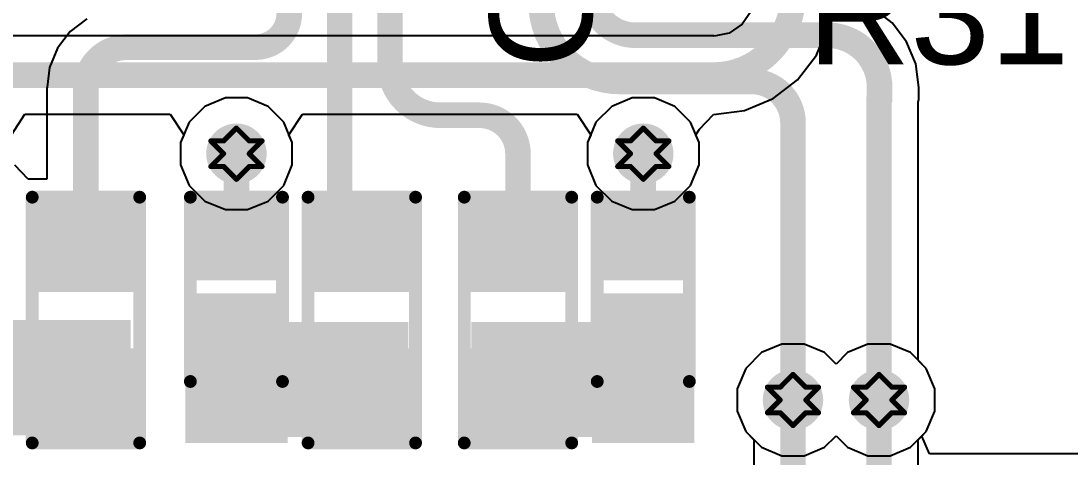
# Model space of a CAD drawing. Header units: inches. Extents: x 24 to 500, y 68 to 269.
# Drawn here: x 344.76 to 355.18, y 133.34 to 137.67 of the extents above; entities that cross this region are included whole.
import ezdxf

# ---------------------------------------------------------------- set-up
doc = ezdxf.new("R2010")
doc.units = ezdxf.units.IN
for name, color, linetype in [('Bottom Layer', 5, 'Continuous'), ('Drill Drawing', 1, 'Continuous'), ('Layer 1', 16, 'Continuous'), ('Layer 2', 76, 'Continuous'), ('Top Layer', 1, 'Continuous'), ('Top Overlay', 2, 'Continuous'), ('Top Paste', 8, 'Continuous'), ('Top Solder', 216, 'Continuous'), ('Via Holes', 16, 'Continuous')]:
    doc.layers.add(name, color=color, linetype=linetype)
doc.styles.add('Arial', font='', dxfattribs={"height": 0.2})
doc.styles.get('Arial').set_extended_font_data('Arial')

# ---------------------------------------------------------------- blocks, each defined once
blk = doc.blocks.new('R___0603_44')
at = {"layer": 'Top Layer'}
for points in [[(-0.38102032, 0.44452032), (-0.38102032, -0.44447968), (-1.14302032, -0.44447968), (-1.14302032, 0.44452032)], [(1.14297968, 0.44452032), (1.14297968, -0.44447968), (0.38097968, -0.44447968), (0.38097968, 0.44452032)]]:
    blk.add_hatch(color=1, dxfattribs=at).paths.add_polyline_path(points)
at = {"layer": 'Top Paste'}
for points in [[(-0.38102032, 0.44452032), (-0.38102032, -0.44447968), (-1.14302032, -0.44447968), (-1.14302032, 0.44452032)], [(1.14297968, 0.44452032), (1.14297968, -0.44447968), (0.38097968, -0.44447968), (0.38097968, 0.44452032)]]:
    blk.add_hatch(color=8, dxfattribs=at).paths.add_polyline_path(points)
at = {"layer": 'Top Solder'}
for points in [[(-0.27942032, 0.54612032), (-0.27942032, -0.54607968), (-1.24462032, -0.54607968), (-1.24462032, 0.54612032)], [(1.24457968, 0.54612032), (1.24457968, -0.54607968), (0.27937968, -0.54607968), (0.27937968, 0.54612032)]]:
    blk.add_hatch(color=216, dxfattribs=at).paths.add_polyline_path(points)
at = {"layer": 'Top Overlay'}
for points in [[(-1.21922032, 0.53342032, 0.127, 0.127, 0), (1.21917968, 0.53342032, 0.127, 0.127, 0)], [(-1.21922032, 0.53342032, 0.127, 0.127, 0), (-1.21922032, -0.5333796799999999, 0.127, 0.127, 0)], [(1.21917968, 0.53342032, 0.127, 0.127, 0), (1.21917968, -0.5333796799999999, 0.127, 0.127, 0)], [(-1.21922032, -0.5333796799999999, 0.127, 0.127, 0), (1.21917968, -0.5333796799999999, 0.127, 0.127, 0)]]:
    blk.add_lwpolyline(points, format="xyseb", dxfattribs=at)
for points in [[(-1.25097032, 0.53342032, 0.0635, 0.0635, 1), (-1.18747032, 0.53342032, 0.0635, 0.0635, 1)], [(-1.25097032, 0.53342032, 0.0635, 0.0635, 1), (-1.18747032, 0.53342032, 0.0635, 0.0635, 1)], [(1.18742968, 0.53342032, 0.0635, 0.0635, 1), (1.25092968, 0.53342032, 0.0635, 0.0635, 1)], [(1.18742968, 0.53342032, 0.0635, 0.0635, 1), (1.25092968, 0.53342032, 0.0635, 0.0635, 1)], [(-1.25097032, -0.5333796799999999, 0.0635, 0.0635, 1), (-1.18747032, -0.5333796799999999, 0.0635, 0.0635, 1)], [(-1.25097032, -0.5333796799999999, 0.0635, 0.0635, 1), (-1.18747032, -0.5333796799999999, 0.0635, 0.0635, 1)], [(1.18742968, -0.5333796799999999, 0.0635, 0.0635, 1), (1.25092968, -0.5333796799999999, 0.0635, 0.0635, 1)], [(1.18742968, -0.5333796799999999, 0.0635, 0.0635, 1), (1.25092968, -0.5333796799999999, 0.0635, 0.0635, 1)]]:
    blk.add_lwpolyline(points, format="xyseb", close=True, dxfattribs=at)
blk = doc.blocks.new('R___0603_45')
at = {"layer": 'Top Layer'}
for points in [[(-0.38102032, 0.4445), (-0.38102032, -0.4445), (-1.14302032, -0.4445), (-1.14302032, 0.4445)], [(1.14297968, 0.4445), (1.14297968, -0.4445), (0.38097968, -0.4445), (0.38097968, 0.4445)]]:
    blk.add_hatch(color=1, dxfattribs=at).paths.add_polyline_path(points)
at = {"layer": 'Top Paste'}
for points in [[(-0.38102032, 0.4445), (-0.38102032, -0.4445), (-1.14302032, -0.4445), (-1.14302032, 0.4445)], [(1.14297968, 0.4445), (1.14297968, -0.4445), (0.38097968, -0.4445), (0.38097968, 0.4445)]]:
    blk.add_hatch(color=8, dxfattribs=at).paths.add_polyline_path(points)
at = {"layer": 'Top Solder'}
for points in [[(-0.27942032, 0.5460999999999999), (-0.27942032, -0.5460999999999999), (-1.24462032, -0.5460999999999999), (-1.24462032, 0.5460999999999999)], [(1.24457968, 0.5460999999999999), (1.24457968, -0.5460999999999999), (0.27937968, -0.5460999999999999), (0.27937968, 0.5460999999999999)]]:
    blk.add_hatch(color=216, dxfattribs=at).paths.add_polyline_path(points)
at = {"layer": 'Top Overlay'}
for points in [[(-1.21922032, 0.5334, 0.127, 0.127, 0), (1.21917968, 0.5334, 0.127, 0.127, 0)], [(-1.21922032, 0.5334, 0.127, 0.127, 0), (-1.21922032, -0.5334, 0.127, 0.127, 0)], [(1.21917968, 0.5334, 0.127, 0.127, 0), (1.21917968, -0.5334, 0.127, 0.127, 0)], [(-1.21922032, -0.5334, 0.127, 0.127, 0), (1.21917968, -0.5334, 0.127, 0.127, 0)]]:
    blk.add_lwpolyline(points, format="xyseb", dxfattribs=at)
for points in [[(-1.25097032, 0.5334, 0.0635, 0.0635, 1), (-1.18747032, 0.5334, 0.0635, 0.0635, 1)], [(-1.25097032, 0.5334, 0.0635, 0.0635, 1), (-1.18747032, 0.5334, 0.0635, 0.0635, 1)], [(1.18742968, 0.5334, 0.0635, 0.0635, 1), (1.25092968, 0.5334, 0.0635, 0.0635, 1)], [(1.18742968, 0.5334, 0.0635, 0.0635, 1), (1.25092968, 0.5334, 0.0635, 0.0635, 1)], [(-1.25097032, -0.5334, 0.0635, 0.0635, 1), (-1.18747032, -0.5334, 0.0635, 0.0635, 1)], [(-1.25097032, -0.5334, 0.0635, 0.0635, 1), (-1.18747032, -0.5334, 0.0635, 0.0635, 1)], [(1.18742968, -0.5334, 0.0635, 0.0635, 1), (1.25092968, -0.5334, 0.0635, 0.0635, 1)], [(1.18742968, -0.5334, 0.0635, 0.0635, 1), (1.25092968, -0.5334, 0.0635, 0.0635, 1)]]:
    blk.add_lwpolyline(points, format="xyseb", close=True, dxfattribs=at)
blk = doc.blocks.new('R___0603_46')
at = {"layer": 'Top Layer'}
for points in [[(-0.38102032, 0.44448984), (-0.38102032, -0.4445101599999999), (-1.14302032, -0.4445101599999999), (-1.14302032, 0.44448984)], [(1.14297968, 0.44448984), (1.14297968, -0.4445101599999999), (0.38097968, -0.4445101599999999), (0.38097968, 0.44448984)]]:
    blk.add_hatch(color=1, dxfattribs=at).paths.add_polyline_path(points)
at = {"layer": 'Top Paste'}
for points in [[(-0.38102032, 0.44448984), (-0.38102032, -0.4445101599999999), (-1.14302032, -0.4445101599999999), (-1.14302032, 0.44448984)], [(1.14297968, 0.44448984), (1.14297968, -0.4445101599999999), (0.38097968, -0.4445101599999999), (0.38097968, 0.44448984)]]:
    blk.add_hatch(color=8, dxfattribs=at).paths.add_polyline_path(points)
at = {"layer": 'Top Solder'}
for points in [[(-0.27942032, 0.5460898399999999), (-0.27942032, -0.5461101599999999), (-1.24462032, -0.5461101599999999), (-1.24462032, 0.5460898399999999)], [(1.24457968, 0.5460898399999999), (1.24457968, -0.5461101599999999), (0.27937968, -0.5461101599999999), (0.27937968, 0.5460898399999999)]]:
    blk.add_hatch(color=216, dxfattribs=at).paths.add_polyline_path(points)
at = {"layer": 'Top Overlay'}
for points in [[(-1.21922032, 0.53338984, 0.127, 0.127, 0), (1.21917968, 0.53338984, 0.127, 0.127, 0)], [(-1.21922032, 0.53338984, 0.127, 0.127, 0), (-1.21922032, -0.53341016, 0.127, 0.127, 0)], [(1.21917968, 0.53338984, 0.127, 0.127, 0), (1.21917968, -0.53341016, 0.127, 0.127, 0)], [(-1.21922032, -0.53341016, 0.127, 0.127, 0), (1.21917968, -0.53341016, 0.127, 0.127, 0)]]:
    blk.add_lwpolyline(points, format="xyseb", dxfattribs=at)
for points in [[(-1.25097032, 0.53338984, 0.0635, 0.0635, 1), (-1.18747032, 0.53338984, 0.0635, 0.0635, 1)], [(-1.25097032, 0.53338984, 0.0635, 0.0635, 1), (-1.18747032, 0.53338984, 0.0635, 0.0635, 1)], [(1.18742968, 0.53338984, 0.0635, 0.0635, 1), (1.25092968, 0.53338984, 0.0635, 0.0635, 1)], [(1.18742968, 0.53338984, 0.0635, 0.0635, 1), (1.25092968, 0.53338984, 0.0635, 0.0635, 1)], [(-1.25097032, -0.53341016, 0.0635, 0.0635, 1), (-1.18747032, -0.53341016, 0.0635, 0.0635, 1)], [(-1.25097032, -0.53341016, 0.0635, 0.0635, 1), (-1.18747032, -0.53341016, 0.0635, 0.0635, 1)], [(1.18742968, -0.53341016, 0.0635, 0.0635, 1), (1.25092968, -0.53341016, 0.0635, 0.0635, 1)], [(1.18742968, -0.53341016, 0.0635, 0.0635, 1), (1.25092968, -0.53341016, 0.0635, 0.0635, 1)]]:
    blk.add_lwpolyline(points, format="xyseb", close=True, dxfattribs=at)
blk = doc.blocks.new('LED_0402_52')
at = {"layer": 'Top Layer'}
for points in [[(-0.7849997, 0.36000055), (-0.16500094, 0.36000055), (-0.16500094, -0.36000055), (-0.7849997, -0.36000055)], [(0.1650111, 0.36000055), (0.78500986, 0.36000055), (0.78500986, -0.36000055), (0.1650111, -0.36000055)]]:
    blk.add_hatch(color=1, dxfattribs=at).paths.add_polyline_path(points)
at = {"layer": 'Top Overlay'}
blk.add_hatch(color=2, dxfattribs=at).paths.add_polyline_path([(0.94028768, -0.5081016), (1.54988768, -0.5081016), (1.54988768, 0.5078984), (0.94028768, 0.5078984)])
at = {"layer": 'Top Paste'}
for points in [[(-0.7849997, 0.36000055), (-0.16500094, 0.36000055), (-0.16500094, -0.36000055), (-0.7849997, -0.36000055)], [(0.1650111, 0.36000055), (0.78500986, 0.36000055), (0.78500986, -0.36000055), (0.1650111, -0.36000055)]]:
    blk.add_hatch(color=8, dxfattribs=at).paths.add_polyline_path(points)
at = {"layer": 'Top Solder'}
for points in [[(-0.8865996999999999, 0.4616005499999999), (-0.06340093999999999, 0.4616005499999999), (-0.06340093999999999, -0.4616005499999999), (-0.8865996999999999, -0.4616005499999999)], [(0.0634111, 0.4616005499999999), (0.8866098599999999, 0.4616005499999999), (0.8866098599999999, -0.4616005499999999), (0.0634111, -0.4616005499999999)]]:
    blk.add_hatch(color=216, dxfattribs=at).paths.add_polyline_path(points)
at = {"layer": 'Top Overlay'}
for points in [[(0.93977968, 0.4571999999999999, 0.127, 0.127, 0), (-0.8890203199999999, 0.4571999999999999, 0.127, 0.127, 0)], [(-0.8890203199999999, -0.4571999999999999, 0.127, 0.127, 0), (-0.8890203199999999, 0.4571999999999999, 0.127, 0.127, 0)], [(0.93977968, -0.4571999999999999, 0.127, 0.127, 0), (0.93977968, 0.4571999999999999, 0.127, 0.127, 0)], [(0.93977968, -0.4571999999999999, 0.127, 0.127, 0), (-0.8890203199999999, -0.4571999999999999, 0.127, 0.127, 0)]]:
    blk.add_lwpolyline(points, format="xyseb", dxfattribs=at)
for points in [[(-0.9207703199999999, 0.4571999999999999, 0.0635, 0.0635, 1), (-0.8572703199999999, 0.4571999999999999, 0.0635, 0.0635, 1)], [(-0.9207703199999999, 0.4571999999999999, 0.0635, 0.0635, 1), (-0.8572703199999999, 0.4571999999999999, 0.0635, 0.0635, 1)], [(0.90802968, 0.4571999999999999, 0.0635, 0.0635, 1), (0.9715296799999998, 0.4571999999999999, 0.0635, 0.0635, 1)], [(0.90802968, 0.4571999999999999, 0.0635, 0.0635, 1), (0.9715296799999998, 0.4571999999999999, 0.0635, 0.0635, 1)], [(-0.9207703199999999, -0.4571999999999999, 0.0635, 0.0635, 1), (-0.8572703199999999, -0.4571999999999999, 0.0635, 0.0635, 1)], [(-0.9207703199999999, -0.4571999999999999, 0.0635, 0.0635, 1), (-0.8572703199999999, -0.4571999999999999, 0.0635, 0.0635, 1)], [(0.90802968, -0.4571999999999999, 0.0635, 0.0635, 1), (0.9715296799999998, -0.4571999999999999, 0.0635, 0.0635, 1)], [(0.90802968, -0.4571999999999999, 0.0635, 0.0635, 1), (0.9715296799999998, -0.4571999999999999, 0.0635, 0.0635, 1)]]:
    blk.add_lwpolyline(points, format="xyseb", close=True, dxfattribs=at)
blk = doc.blocks.new('LED_0402_53')
at = {"layer": 'Top Layer'}
for points in [[(-0.7849997, 0.36000055), (-0.16500094, 0.36000055), (-0.16500094, -0.36000055), (-0.7849997, -0.36000055)], [(0.1650111, 0.36000055), (0.78500986, 0.36000055), (0.78500986, -0.36000055), (0.1650111, -0.36000055)]]:
    blk.add_hatch(color=1, dxfattribs=at).paths.add_polyline_path(points)
at = {"layer": 'Top Overlay'}
blk.add_hatch(color=2, dxfattribs=at).paths.add_polyline_path([(0.94013528, -0.5084572), (1.54973528, -0.5084572), (1.54973528, 0.5075428), (0.94013528, 0.5075428)])
at = {"layer": 'Top Paste'}
for points in [[(-0.7849997, 0.36000055), (-0.16500094, 0.36000055), (-0.16500094, -0.36000055), (-0.7849997, -0.36000055)], [(0.1650111, 0.36000055), (0.78500986, 0.36000055), (0.78500986, -0.36000055), (0.1650111, -0.36000055)]]:
    blk.add_hatch(color=8, dxfattribs=at).paths.add_polyline_path(points)
at = {"layer": 'Top Solder'}
for points in [[(-0.8865996999999999, 0.4616005499999999), (-0.06340093999999999, 0.4616005499999999), (-0.06340093999999999, -0.4616005499999999), (-0.8865996999999999, -0.4616005499999999)], [(0.0634111, 0.4616005499999999), (0.8866098599999999, 0.4616005499999999), (0.8866098599999999, -0.4616005499999999), (0.0634111, -0.4616005499999999)]]:
    blk.add_hatch(color=216, dxfattribs=at).paths.add_polyline_path(points)
at = {"layer": 'Top Overlay'}
for points in [[(0.93977968, 0.4571999999999999, 0.127, 0.127, 0), (-0.8890203199999999, 0.4571999999999999, 0.127, 0.127, 0)], [(-0.8890203199999999, -0.4571999999999999, 0.127, 0.127, 0), (-0.8890203199999999, 0.4571999999999999, 0.127, 0.127, 0)], [(0.93977968, -0.4571999999999999, 0.127, 0.127, 0), (0.93977968, 0.4571999999999999, 0.127, 0.127, 0)], [(0.93977968, -0.4571999999999999, 0.127, 0.127, 0), (-0.8890203199999999, -0.4571999999999999, 0.127, 0.127, 0)]]:
    blk.add_lwpolyline(points, format="xyseb", dxfattribs=at)
for points in [[(-0.9207703199999999, 0.4571999999999999, 0.0635, 0.0635, 1), (-0.8572703199999999, 0.4571999999999999, 0.0635, 0.0635, 1)], [(-0.9207703199999999, 0.4571999999999999, 0.0635, 0.0635, 1), (-0.8572703199999999, 0.4571999999999999, 0.0635, 0.0635, 1)], [(0.90802968, 0.4571999999999999, 0.0635, 0.0635, 1), (0.9715296799999998, 0.4571999999999999, 0.0635, 0.0635, 1)], [(0.90802968, 0.4571999999999999, 0.0635, 0.0635, 1), (0.9715296799999998, 0.4571999999999999, 0.0635, 0.0635, 1)], [(-0.9207703199999999, -0.4571999999999999, 0.0635, 0.0635, 1), (-0.8572703199999999, -0.4571999999999999, 0.0635, 0.0635, 1)], [(-0.9207703199999999, -0.4571999999999999, 0.0635, 0.0635, 1), (-0.8572703199999999, -0.4571999999999999, 0.0635, 0.0635, 1)], [(0.90802968, -0.4571999999999999, 0.0635, 0.0635, 1), (0.9715296799999998, -0.4571999999999999, 0.0635, 0.0635, 1)], [(0.90802968, -0.4571999999999999, 0.0635, 0.0635, 1), (0.9715296799999998, -0.4571999999999999, 0.0635, 0.0635, 1)]]:
    blk.add_lwpolyline(points, format="xyseb", close=True, dxfattribs=at)

msp = doc.modelspace()

# ---------------------------------------------------------------- hatches: boundary and pattern name
at = {"layer": 'Bottom Layer'}
h = msp.add_hatch(color=5, dxfattribs=at)
edge = h.paths.add_edge_path()
edge.add_arc((346.9005, 136.35435518), 0.2999994, 0, 360)
h = msp.add_hatch(color=5, dxfattribs=at)
edge = h.paths.add_edge_path()
edge.add_arc((350.9391, 136.35435518), 0.2999994, 0, 360)
h = msp.add_hatch(color=5, dxfattribs=at)
edge = h.paths.add_edge_path()
edge.add_arc((352.4252031999999, 133.91076088), 0.2999994, 0, 360)
h = msp.add_hatch(color=5, dxfattribs=at)
edge = h.paths.add_edge_path()
edge.add_arc((353.279202, 133.91076088), 0.2999994, 0, 360)
at = {"layer": 'Layer 1'}
h = msp.add_hatch(color=16, dxfattribs=at)
edge = h.paths.add_edge_path()
edge.add_arc((346.9005, 136.35435518), 0.2999994, 0, 360)
h = msp.add_hatch(color=16, dxfattribs=at)
edge = h.paths.add_edge_path()
edge.add_arc((350.9391, 136.35435518), 0.2999994, 0, 360)
h = msp.add_hatch(color=16, dxfattribs=at)
edge = h.paths.add_edge_path()
edge.add_arc((352.4252031999999, 133.91076088), 0.2999994, 0, 360)
h = msp.add_hatch(color=16, dxfattribs=at)
edge = h.paths.add_edge_path()
edge.add_arc((353.279202, 133.91076088), 0.2999994, 0, 360)
at = {"layer": 'Layer 2'}
h = msp.add_hatch(color=76, dxfattribs=at)
edge = h.paths.add_edge_path()
edge.add_arc((346.9005, 136.35435518), 0.2999994, 0, 360)
h = msp.add_hatch(color=76, dxfattribs=at)
edge = h.paths.add_edge_path()
edge.add_arc((350.9391, 136.35435518), 0.2999994, 0, 360)
h = msp.add_hatch(color=76, dxfattribs=at)
edge = h.paths.add_edge_path()
edge.add_arc((352.4252031999999, 133.91076088), 0.2999994, 0, 360)
h = msp.add_hatch(color=76, dxfattribs=at)
edge = h.paths.add_edge_path()
edge.add_arc((353.279202, 133.91076088), 0.2999994, 0, 360)
at = {"layer": 'Top Layer'}
h = msp.add_hatch(color=1, dxfattribs=at)
edge = h.paths.add_edge_path()
edge.add_arc((346.9005, 136.35435518), 0.2999994, 0, 360)
h = msp.add_hatch(color=1, dxfattribs=at)
edge = h.paths.add_edge_path()
edge.add_arc((350.9391, 136.35435518), 0.2999994, 0, 360)
for points in [[(343.78459818, 133.5607692), (345.85117266, 133.5607692), (345.85117266, 134.70378952), (343.78459818, 134.70378952)], [(346.54049818, 133.5429384), (348.60707266, 133.5429384), (348.60707266, 134.68595872), (346.54049818, 134.68595872)], [(351.29910182, 134.68595872), (349.2325273399999, 134.68595872), (349.2325273399999, 133.5429384), (351.29910182, 133.5429384)]]:
    msp.add_hatch(color=1, dxfattribs=at).paths.add_polyline_path(points)
h = msp.add_hatch(color=1, dxfattribs=at)
edge = h.paths.add_edge_path()
edge.add_arc((352.4252031999999, 133.91076088), 0.2999994, 0, 360)
h = msp.add_hatch(color=1, dxfattribs=at)
edge = h.paths.add_edge_path()
edge.add_arc((353.279202, 133.91076088), 0.2999994, 0, 360)
at = {"layer": 'Via Holes'}
h = msp.add_hatch(color=7, dxfattribs=at)
edge = h.paths.add_edge_path()
edge.add_arc((346.9005, 136.35435518), 0.1499997, 0, 360)
h = msp.add_hatch(color=7, dxfattribs=at)
edge = h.paths.add_edge_path()
edge.add_arc((350.9391, 136.35435518), 0.1499997, 0, 360)
h = msp.add_hatch(color=7, dxfattribs=at)
edge = h.paths.add_edge_path()
edge.add_arc((352.4252031999999, 133.91076088), 0.1499997, 0, 360)
h = msp.add_hatch(color=7, dxfattribs=at)
edge = h.paths.add_edge_path()
edge.add_arc((353.279202, 133.91076088), 0.1499997, 0, 360)

# ---------------------------------------------------------------- linework, layer by layer
at = {"layer": 'Bottom Layer'}
for p, q in [((352.7759264, 137.61698664), (352.81608126, 137.922)), ((352.00845778, 137.76838588), (351.92144246, 137.63815754)), ((351.92144246, 137.63815754), (351.79121412, 137.55114222)), ((352.65819486, 137.33276064), (352.7759264, 137.61698664)), ((351.6376, 137.52306506), (342.9214249, 137.52306506)), ((351.64383062, 137.52182554), (351.6376, 137.52306506)), ((351.79121412, 137.55114222), (351.64383062, 137.52182554)), ((352.47091304, 137.08868696), (352.65819486, 137.33276064)), ((352.22683936, 136.90140514), (352.47091304, 137.08868696)), ((351.94261336, 136.7836736), (352.22683936, 136.90140514)), ((344.6660493, 136.54313306), (344.80152528, 136.74613494)), ((344.80152528, 136.74613494), (346.24357472, 136.74613494)), ((346.24357472, 136.74613494), (346.3790507, 136.54313306)), ((347.4219492999999, 136.54313306), (347.55742528, 136.74613494)), ((347.55742528, 136.74613494), (350.28217472, 136.74613494)), ((350.28217472, 136.74613494), (350.4176507, 136.54313306)), ((351.4975240799999, 136.59853808), (351.63760254, 136.74351874)), ((351.63760254, 136.74351874), (351.94261336, 136.7836736)), ((346.3790507, 136.54313306), (346.3465006, 136.46455308)), ((347.4544994, 136.46455308), (347.4219492999999, 136.54313306)), ((350.4176507, 136.54313306), (350.3851006, 136.46455308)), ((351.4605493, 136.54313306), (351.4975240799999, 136.59853808)), ((351.4930993999999, 136.46455308), (351.4605493, 136.54313306)), ((346.3465006, 136.46455308), (346.3465006, 136.24415728)), ((347.4544994, 136.24415728), (347.4544994, 136.46455308)), ((350.3851006, 136.46455308), (350.3851006, 136.24415728)), ((351.4930993999999, 136.24415728), (351.4930993999999, 136.46455308)), ((346.3465006, 136.24415728), (346.4308413, 136.04054072)), ((347.3701587, 136.04054072), (347.4544994, 136.24415728)), ((350.3851006, 136.24415728), (350.4694413, 136.04054072)), ((351.4087587, 136.04054072), (351.4930993999999, 136.24415728)), ((346.4308413, 136.04054072), (346.58668554, 135.88469648)), ((347.21431446, 135.88469648), (347.3701587, 136.04054072)), ((350.4694413, 136.04054072), (350.62528554, 135.88469648)), ((351.2529144599999, 135.88469648), (351.4087587, 136.04054072)), ((346.58668554, 135.88469648), (346.7903021, 135.80035578)), ((346.7903021, 135.80035578), (347.0106979, 135.80035578)), ((347.0106979, 135.80035578), (347.21431446, 135.88469648)), ((350.62528554, 135.88469648), (350.8289021, 135.80035578)), ((350.8289021, 135.80035578), (351.0492979, 135.80035578)), ((351.0492979, 135.80035578), (351.2529144599999, 135.88469648)), ((352.3150053, 134.46476028), (352.1113887399999, 134.38041958)), ((352.5354011, 134.46476028), (352.3150053, 134.46476028)), ((352.7390176599999, 134.38041958), (352.5354011, 134.46476028)), ((353.1690040999999, 134.46476028), (352.96538754, 134.38041958)), ((353.3893999, 134.46476028), (353.1690040999999, 134.46476028)), ((353.59301646, 134.38041958), (353.3893999, 134.46476028)), ((352.1113887399999, 134.38041958), (351.9555445, 134.22457534)), ((352.8522026, 134.26723464), (352.7390176599999, 134.38041958)), ((352.96538754, 134.38041958), (352.8522026, 134.26723464)), ((353.7488607, 134.22457534), (353.59301646, 134.38041958)), ((351.9555445, 134.22457534), (351.8712038, 134.02095878)), ((353.8332014, 134.02095878), (353.7488607, 134.22457534)), ((351.8712038, 134.02095878), (351.8712038, 133.80056298)), ((353.8332014, 133.80056298), (353.8332014, 134.02095878)), ((351.8712038, 133.80056298), (351.9555445, 133.59694642)), ((353.7488607, 133.59694642), (353.8332014, 133.80056298)), ((351.9555445, 133.59694642), (352.03653494, 133.51595598)), ((352.03653494, 133.51595598), (352.03653494, 131.85886506)), ((353.66766706, 133.51575278), (353.7488607, 133.59694642)), ((353.66766706, 131.2164), (353.66766706, 133.51575278))]:
    msp.add_line(p, q, dxfattribs=at)
for points in [[(352.425, 137.922, 0.254, 0.254, -0.4142135623730951), (351.6376, 137.1346, 0.254, 0.254, 0)], [(342.60402904, 137.1346, 0.254, 0.254, 0), (351.6376, 137.1346, 0.254, 0.254, 0)], [(352.425, 133.91076088, 0.254, 0.254, 0), (352.4252031999999, 133.91076088, 0.254, 0.254, 0)], [(352.425, 131.8006, 0.254, 0.254, 0), (352.425, 133.91076088, 0.254, 0.254, 0)], [(353.279202, 131.2164, 0.254, 0.254, 0), (353.279202, 133.91076088, 0.254, 0.254, 0)]]:
    msp.add_lwpolyline(points, format="xyseb", dxfattribs=at)
for points in [[(351.5741, 137.1346, 0.127, 0.127, 1), (351.7011, 137.1346, 0.127, 0.127, 1)], [(351.5741, 137.1346, 0.127, 0.127, 1), (351.7011, 137.1346, 0.127, 0.127, 1)], [(352.3615, 133.91076088, 0.127, 0.127, 1), (352.4885, 133.91076088, 0.127, 0.127, 1)], [(352.3615, 133.91076088, 0.127, 0.127, 1), (352.4885, 133.91076088, 0.127, 0.127, 1)], [(352.3617032, 133.91076088, 0.127, 0.127, 1), (352.4887032, 133.91076088, 0.127, 0.127, 1)], [(353.215702, 133.91076088, 0.127, 0.127, 1), (353.342702, 133.91076088, 0.127, 0.127, 1)]]:
    msp.add_lwpolyline(points, format="xyseb", close=True, dxfattribs=at)
at = {"layer": 'Drill Drawing'}
for points in [[(346.7735, 136.48135518, 0.0508, 0.0508, 0), (346.9005, 136.60835518, 0.0508, 0.0508, 0)], [(346.9005, 136.60835518, 0.0508, 0.0508, 0), (347.0275, 136.48135518, 0.0508, 0.0508, 0)], [(350.8121, 136.48135518, 0.0508, 0.0508, 0), (350.9391, 136.60835518, 0.0508, 0.0508, 0)], [(350.9391, 136.60835518, 0.0508, 0.0508, 0), (351.0661, 136.48135518, 0.0508, 0.0508, 0)], [(346.6465, 136.48135518, 0.0508, 0.0508, 0), (346.7735, 136.35435518, 0.0508, 0.0508, 0)], [(346.6465, 136.48135518, 0.0508, 0.0508, 0), (346.7735, 136.48135518, 0.0508, 0.0508, 0)], [(347.0275, 136.48135518, 0.0508, 0.0508, 0), (347.1545, 136.48135518, 0.0508, 0.0508, 0)], [(347.0275, 136.35435518, 0.0508, 0.0508, 0), (347.1545, 136.48135518, 0.0508, 0.0508, 0)], [(350.6851, 136.48135518, 0.0508, 0.0508, 0), (350.8121, 136.35435518, 0.0508, 0.0508, 0)], [(350.6851, 136.48135518, 0.0508, 0.0508, 0), (350.8121, 136.48135518, 0.0508, 0.0508, 0)], [(351.0661, 136.48135518, 0.0508, 0.0508, 0), (351.1931, 136.48135518, 0.0508, 0.0508, 0)], [(351.0661, 136.35435518, 0.0508, 0.0508, 0), (351.1931, 136.48135518, 0.0508, 0.0508, 0)], [(346.6465, 136.22735518, 0.0508, 0.0508, 0), (346.7735, 136.35435518, 0.0508, 0.0508, 0)], [(347.0275, 136.35435518, 0.0508, 0.0508, 0), (347.1545, 136.22735518, 0.0508, 0.0508, 0)], [(350.6851, 136.22735518, 0.0508, 0.0508, 0), (350.8121, 136.35435518, 0.0508, 0.0508, 0)], [(351.0661, 136.35435518, 0.0508, 0.0508, 0), (351.1931, 136.22735518, 0.0508, 0.0508, 0)], [(346.6465, 136.22735518, 0.0508, 0.0508, 0), (346.7735, 136.22735518, 0.0508, 0.0508, 0)], [(346.7735, 136.22735518, 0.0508, 0.0508, 0), (346.9005, 136.10035518, 0.0508, 0.0508, 0)], [(346.9005, 136.10035518, 0.0508, 0.0508, 0), (347.0275, 136.22735518, 0.0508, 0.0508, 0)], [(347.0275, 136.22735518, 0.0508, 0.0508, 0), (347.1545, 136.22735518, 0.0508, 0.0508, 0)], [(350.6851, 136.22735518, 0.0508, 0.0508, 0), (350.8121, 136.22735518, 0.0508, 0.0508, 0)], [(350.8121, 136.22735518, 0.0508, 0.0508, 0), (350.9391, 136.10035518, 0.0508, 0.0508, 0)], [(350.9391, 136.10035518, 0.0508, 0.0508, 0), (351.0661, 136.22735518, 0.0508, 0.0508, 0)], [(351.0661, 136.22735518, 0.0508, 0.0508, 0), (351.1931, 136.22735518, 0.0508, 0.0508, 0)], [(352.2982032, 134.03776088, 0.0508, 0.0508, 0), (352.4252031999999, 134.16476088, 0.0508, 0.0508, 0)], [(352.4252031999999, 134.16476088, 0.0508, 0.0508, 0), (352.5522032, 134.03776088, 0.0508, 0.0508, 0)], [(353.152202, 134.03776088, 0.0508, 0.0508, 0), (353.279202, 134.16476088, 0.0508, 0.0508, 0)], [(353.279202, 134.16476088, 0.0508, 0.0508, 0), (353.406202, 134.03776088, 0.0508, 0.0508, 0)], [(352.1712032, 134.03776088, 0.0508, 0.0508, 0), (352.2982032, 133.91076088, 0.0508, 0.0508, 0)], [(352.1712032, 134.03776088, 0.0508, 0.0508, 0), (352.2982032, 134.03776088, 0.0508, 0.0508, 0)], [(352.5522032, 134.03776088, 0.0508, 0.0508, 0), (352.6792032, 134.03776088, 0.0508, 0.0508, 0)], [(352.5522032, 133.91076088, 0.0508, 0.0508, 0), (352.6792032, 134.03776088, 0.0508, 0.0508, 0)], [(353.025202, 134.03776088, 0.0508, 0.0508, 0), (353.152202, 133.91076088, 0.0508, 0.0508, 0)], [(353.025202, 134.03776088, 0.0508, 0.0508, 0), (353.152202, 134.03776088, 0.0508, 0.0508, 0)], [(353.406202, 134.03776088, 0.0508, 0.0508, 0), (353.533202, 134.03776088, 0.0508, 0.0508, 0)], [(353.406202, 133.91076088, 0.0508, 0.0508, 0), (353.533202, 134.03776088, 0.0508, 0.0508, 0)], [(352.1712032, 133.78376088, 0.0508, 0.0508, 0), (352.2982032, 133.91076088, 0.0508, 0.0508, 0)], [(352.5522032, 133.91076088, 0.0508, 0.0508, 0), (352.6792032, 133.78376088, 0.0508, 0.0508, 0)], [(353.025202, 133.78376088, 0.0508, 0.0508, 0), (353.152202, 133.91076088, 0.0508, 0.0508, 0)], [(353.406202, 133.91076088, 0.0508, 0.0508, 0), (353.533202, 133.78376088, 0.0508, 0.0508, 0)], [(352.1712032, 133.78376088, 0.0508, 0.0508, 0), (352.2982032, 133.78376088, 0.0508, 0.0508, 0)], [(352.2982032, 133.78376088, 0.0508, 0.0508, 0), (352.4252031999999, 133.65676088, 0.0508, 0.0508, 0)], [(352.4252031999999, 133.65676088, 0.0508, 0.0508, 0), (352.5522032, 133.78376088, 0.0508, 0.0508, 0)], [(352.5522032, 133.78376088, 0.0508, 0.0508, 0), (352.6792032, 133.78376088, 0.0508, 0.0508, 0)], [(353.025202, 133.78376088, 0.0508, 0.0508, 0), (353.152202, 133.78376088, 0.0508, 0.0508, 0)], [(353.152202, 133.78376088, 0.0508, 0.0508, 0), (353.279202, 133.65676088, 0.0508, 0.0508, 0)], [(353.279202, 133.65676088, 0.0508, 0.0508, 0), (353.406202, 133.78376088, 0.0508, 0.0508, 0)], [(353.406202, 133.78376088, 0.0508, 0.0508, 0), (353.533202, 133.78376088, 0.0508, 0.0508, 0)]]:
    msp.add_lwpolyline(points, format="xyseb", dxfattribs=at)
for points in [[(346.8878, 136.60835518, 0.0254, 0.0254, 1), (346.9132, 136.60835518, 0.0254, 0.0254, 1)], [(346.8878, 136.60835518, 0.0254, 0.0254, 1), (346.9132, 136.60835518, 0.0254, 0.0254, 1)], [(350.9264, 136.60835518, 0.0254, 0.0254, 1), (350.9518, 136.60835518, 0.0254, 0.0254, 1)], [(350.9264, 136.60835518, 0.0254, 0.0254, 1), (350.9518, 136.60835518, 0.0254, 0.0254, 1)], [(346.6338, 136.48135518, 0.0254, 0.0254, 1), (346.6592, 136.48135518, 0.0254, 0.0254, 1)], [(346.6338, 136.48135518, 0.0254, 0.0254, 1), (346.6592, 136.48135518, 0.0254, 0.0254, 1)], [(346.7608, 136.48135518, 0.0254, 0.0254, 1), (346.7862, 136.48135518, 0.0254, 0.0254, 1)], [(346.7608, 136.48135518, 0.0254, 0.0254, 1), (346.7862, 136.48135518, 0.0254, 0.0254, 1)], [(347.0148, 136.48135518, 0.0254, 0.0254, 1), (347.0402, 136.48135518, 0.0254, 0.0254, 1)], [(347.0148, 136.48135518, 0.0254, 0.0254, 1), (347.0402, 136.48135518, 0.0254, 0.0254, 1)], [(347.1418, 136.48135518, 0.0254, 0.0254, 1), (347.1672, 136.48135518, 0.0254, 0.0254, 1)], [(347.1418, 136.48135518, 0.0254, 0.0254, 1), (347.1672, 136.48135518, 0.0254, 0.0254, 1)], [(350.6724, 136.48135518, 0.0254, 0.0254, 1), (350.6978, 136.48135518, 0.0254, 0.0254, 1)], [(350.6724, 136.48135518, 0.0254, 0.0254, 1), (350.6978, 136.48135518, 0.0254, 0.0254, 1)], [(350.7994, 136.48135518, 0.0254, 0.0254, 1), (350.8248, 136.48135518, 0.0254, 0.0254, 1)], [(350.7994, 136.48135518, 0.0254, 0.0254, 1), (350.8248, 136.48135518, 0.0254, 0.0254, 1)], [(351.0534, 136.48135518, 0.0254, 0.0254, 1), (351.0787999999999, 136.48135518, 0.0254, 0.0254, 1)], [(351.0534, 136.48135518, 0.0254, 0.0254, 1), (351.0787999999999, 136.48135518, 0.0254, 0.0254, 1)], [(351.1804, 136.48135518, 0.0254, 0.0254, 1), (351.2058, 136.48135518, 0.0254, 0.0254, 1)], [(351.1804, 136.48135518, 0.0254, 0.0254, 1), (351.2058, 136.48135518, 0.0254, 0.0254, 1)], [(346.7608, 136.35435518, 0.0254, 0.0254, 1), (346.7862, 136.35435518, 0.0254, 0.0254, 1)], [(346.7608, 136.35435518, 0.0254, 0.0254, 1), (346.7862, 136.35435518, 0.0254, 0.0254, 1)], [(347.0148, 136.35435518, 0.0254, 0.0254, 1), (347.0402, 136.35435518, 0.0254, 0.0254, 1)], [(347.0148, 136.35435518, 0.0254, 0.0254, 1), (347.0402, 136.35435518, 0.0254, 0.0254, 1)], [(350.7994, 136.35435518, 0.0254, 0.0254, 1), (350.8248, 136.35435518, 0.0254, 0.0254, 1)], [(350.7994, 136.35435518, 0.0254, 0.0254, 1), (350.8248, 136.35435518, 0.0254, 0.0254, 1)], [(351.0534, 136.35435518, 0.0254, 0.0254, 1), (351.0787999999999, 136.35435518, 0.0254, 0.0254, 1)], [(351.0534, 136.35435518, 0.0254, 0.0254, 1), (351.0787999999999, 136.35435518, 0.0254, 0.0254, 1)], [(346.6338, 136.22735518, 0.0254, 0.0254, 1), (346.6592, 136.22735518, 0.0254, 0.0254, 1)], [(346.6338, 136.22735518, 0.0254, 0.0254, 1), (346.6592, 136.22735518, 0.0254, 0.0254, 1)], [(346.7608, 136.22735518, 0.0254, 0.0254, 1), (346.7862, 136.22735518, 0.0254, 0.0254, 1)], [(346.7608, 136.22735518, 0.0254, 0.0254, 1), (346.7862, 136.22735518, 0.0254, 0.0254, 1)], [(347.0148, 136.22735518, 0.0254, 0.0254, 1), (347.0402, 136.22735518, 0.0254, 0.0254, 1)], [(347.0148, 136.22735518, 0.0254, 0.0254, 1), (347.0402, 136.22735518, 0.0254, 0.0254, 1)], [(347.1418, 136.22735518, 0.0254, 0.0254, 1), (347.1672, 136.22735518, 0.0254, 0.0254, 1)], [(347.1418, 136.22735518, 0.0254, 0.0254, 1), (347.1672, 136.22735518, 0.0254, 0.0254, 1)], [(350.6724, 136.22735518, 0.0254, 0.0254, 1), (350.6978, 136.22735518, 0.0254, 0.0254, 1)], [(350.6724, 136.22735518, 0.0254, 0.0254, 1), (350.6978, 136.22735518, 0.0254, 0.0254, 1)], [(350.7994, 136.22735518, 0.0254, 0.0254, 1), (350.8248, 136.22735518, 0.0254, 0.0254, 1)], [(350.7994, 136.22735518, 0.0254, 0.0254, 1), (350.8248, 136.22735518, 0.0254, 0.0254, 1)], [(351.0534, 136.22735518, 0.0254, 0.0254, 1), (351.0787999999999, 136.22735518, 0.0254, 0.0254, 1)], [(351.0534, 136.22735518, 0.0254, 0.0254, 1), (351.0787999999999, 136.22735518, 0.0254, 0.0254, 1)], [(351.1804, 136.22735518, 0.0254, 0.0254, 1), (351.2058, 136.22735518, 0.0254, 0.0254, 1)], [(351.1804, 136.22735518, 0.0254, 0.0254, 1), (351.2058, 136.22735518, 0.0254, 0.0254, 1)], [(346.8878, 136.10035518, 0.0254, 0.0254, 1), (346.9132, 136.10035518, 0.0254, 0.0254, 1)], [(346.8878, 136.10035518, 0.0254, 0.0254, 1), (346.9132, 136.10035518, 0.0254, 0.0254, 1)], [(350.9264, 136.10035518, 0.0254, 0.0254, 1), (350.9518, 136.10035518, 0.0254, 0.0254, 1)], [(350.9264, 136.10035518, 0.0254, 0.0254, 1), (350.9518, 136.10035518, 0.0254, 0.0254, 1)], [(352.4125032, 134.16476088, 0.0254, 0.0254, 1), (352.4379032, 134.16476088, 0.0254, 0.0254, 1)], [(352.4125032, 134.16476088, 0.0254, 0.0254, 1), (352.4379032, 134.16476088, 0.0254, 0.0254, 1)], [(353.266502, 134.16476088, 0.0254, 0.0254, 1), (353.2919019999999, 134.16476088, 0.0254, 0.0254, 1)], [(353.266502, 134.16476088, 0.0254, 0.0254, 1), (353.2919019999999, 134.16476088, 0.0254, 0.0254, 1)], [(352.1585032, 134.03776088, 0.0254, 0.0254, 1), (352.1839032, 134.03776088, 0.0254, 0.0254, 1)], [(352.1585032, 134.03776088, 0.0254, 0.0254, 1), (352.1839032, 134.03776088, 0.0254, 0.0254, 1)], [(352.2855032, 134.03776088, 0.0254, 0.0254, 1), (352.3109032, 134.03776088, 0.0254, 0.0254, 1)], [(352.2855032, 134.03776088, 0.0254, 0.0254, 1), (352.3109032, 134.03776088, 0.0254, 0.0254, 1)], [(352.5395032, 134.03776088, 0.0254, 0.0254, 1), (352.5649032, 134.03776088, 0.0254, 0.0254, 1)], [(352.5395032, 134.03776088, 0.0254, 0.0254, 1), (352.5649032, 134.03776088, 0.0254, 0.0254, 1)], [(352.6665032, 134.03776088, 0.0254, 0.0254, 1), (352.6919032, 134.03776088, 0.0254, 0.0254, 1)], [(352.6665032, 134.03776088, 0.0254, 0.0254, 1), (352.6919032, 134.03776088, 0.0254, 0.0254, 1)], [(353.012502, 134.03776088, 0.0254, 0.0254, 1), (353.037902, 134.03776088, 0.0254, 0.0254, 1)], [(353.012502, 134.03776088, 0.0254, 0.0254, 1), (353.037902, 134.03776088, 0.0254, 0.0254, 1)], [(353.139502, 134.03776088, 0.0254, 0.0254, 1), (353.164902, 134.03776088, 0.0254, 0.0254, 1)], [(353.139502, 134.03776088, 0.0254, 0.0254, 1), (353.164902, 134.03776088, 0.0254, 0.0254, 1)], [(353.393502, 134.03776088, 0.0254, 0.0254, 1), (353.418902, 134.03776088, 0.0254, 0.0254, 1)], [(353.393502, 134.03776088, 0.0254, 0.0254, 1), (353.418902, 134.03776088, 0.0254, 0.0254, 1)], [(353.520502, 134.03776088, 0.0254, 0.0254, 1), (353.545902, 134.03776088, 0.0254, 0.0254, 1)], [(353.520502, 134.03776088, 0.0254, 0.0254, 1), (353.545902, 134.03776088, 0.0254, 0.0254, 1)], [(352.2855032, 133.91076088, 0.0254, 0.0254, 1), (352.3109032, 133.91076088, 0.0254, 0.0254, 1)], [(352.2855032, 133.91076088, 0.0254, 0.0254, 1), (352.3109032, 133.91076088, 0.0254, 0.0254, 1)], [(352.5395032, 133.91076088, 0.0254, 0.0254, 1), (352.5649032, 133.91076088, 0.0254, 0.0254, 1)], [(352.5395032, 133.91076088, 0.0254, 0.0254, 1), (352.5649032, 133.91076088, 0.0254, 0.0254, 1)], [(353.139502, 133.91076088, 0.0254, 0.0254, 1), (353.164902, 133.91076088, 0.0254, 0.0254, 1)], [(353.139502, 133.91076088, 0.0254, 0.0254, 1), (353.164902, 133.91076088, 0.0254, 0.0254, 1)], [(353.393502, 133.91076088, 0.0254, 0.0254, 1), (353.418902, 133.91076088, 0.0254, 0.0254, 1)], [(353.393502, 133.91076088, 0.0254, 0.0254, 1), (353.418902, 133.91076088, 0.0254, 0.0254, 1)], [(352.1585032, 133.78376088, 0.0254, 0.0254, 1), (352.1839032, 133.78376088, 0.0254, 0.0254, 1)], [(352.1585032, 133.78376088, 0.0254, 0.0254, 1), (352.1839032, 133.78376088, 0.0254, 0.0254, 1)], [(352.2855032, 133.78376088, 0.0254, 0.0254, 1), (352.3109032, 133.78376088, 0.0254, 0.0254, 1)], [(352.2855032, 133.78376088, 0.0254, 0.0254, 1), (352.3109032, 133.78376088, 0.0254, 0.0254, 1)], [(352.5395032, 133.78376088, 0.0254, 0.0254, 1), (352.5649032, 133.78376088, 0.0254, 0.0254, 1)], [(352.5395032, 133.78376088, 0.0254, 0.0254, 1), (352.5649032, 133.78376088, 0.0254, 0.0254, 1)], [(352.6665032, 133.78376088, 0.0254, 0.0254, 1), (352.6919032, 133.78376088, 0.0254, 0.0254, 1)], [(352.6665032, 133.78376088, 0.0254, 0.0254, 1), (352.6919032, 133.78376088, 0.0254, 0.0254, 1)], [(353.012502, 133.78376088, 0.0254, 0.0254, 1), (353.037902, 133.78376088, 0.0254, 0.0254, 1)], [(353.012502, 133.78376088, 0.0254, 0.0254, 1), (353.037902, 133.78376088, 0.0254, 0.0254, 1)], [(353.139502, 133.78376088, 0.0254, 0.0254, 1), (353.164902, 133.78376088, 0.0254, 0.0254, 1)], [(353.139502, 133.78376088, 0.0254, 0.0254, 1), (353.164902, 133.78376088, 0.0254, 0.0254, 1)], [(353.393502, 133.78376088, 0.0254, 0.0254, 1), (353.418902, 133.78376088, 0.0254, 0.0254, 1)], [(353.393502, 133.78376088, 0.0254, 0.0254, 1), (353.418902, 133.78376088, 0.0254, 0.0254, 1)], [(353.520502, 133.78376088, 0.0254, 0.0254, 1), (353.545902, 133.78376088, 0.0254, 0.0254, 1)], [(353.520502, 133.78376088, 0.0254, 0.0254, 1), (353.545902, 133.78376088, 0.0254, 0.0254, 1)], [(352.4125032, 133.65676088, 0.0254, 0.0254, 1), (352.4379032, 133.65676088, 0.0254, 0.0254, 1)], [(352.4125032, 133.65676088, 0.0254, 0.0254, 1), (352.4379032, 133.65676088, 0.0254, 0.0254, 1)], [(353.266502, 133.65676088, 0.0254, 0.0254, 1), (353.2919019999999, 133.65676088, 0.0254, 0.0254, 1)], [(353.266502, 133.65676088, 0.0254, 0.0254, 1), (353.2919019999999, 133.65676088, 0.0254, 0.0254, 1)]]:
    msp.add_lwpolyline(points, format="xyseb", close=True, dxfattribs=at)
at = {"layer": 'Layer 1'}
for p, q in [((346.7903021, 136.90835458), (346.58668554, 136.82401388)), ((347.0106979, 136.90835458), (346.7903021, 136.90835458)), ((347.21431446, 136.82401388), (347.0106979, 136.90835458)), ((350.8289021, 136.90835458), (350.62528554, 136.82401388)), ((351.0492979, 136.90835458), (350.8289021, 136.90835458)), ((351.2529144599999, 136.82401388), (351.0492979, 136.90835458)), ((346.58668554, 136.82401388), (346.4308413, 136.66816964)), ((347.3701587, 136.66816964), (347.21431446, 136.82401388)), ((350.62528554, 136.82401388), (350.4694413, 136.66816964)), ((351.4087587, 136.66816964), (351.2529144599999, 136.82401388)), ((346.4308413, 136.66816964), (346.3465006, 136.46455308)), ((347.4544994, 136.46455308), (347.3701587, 136.66816964)), ((350.4694413, 136.66816964), (350.3851006, 136.46455308)), ((351.4930993999999, 136.46455308), (351.4087587, 136.66816964)), ((346.3465006, 136.46455308), (346.3465006, 136.24415728)), ((347.4544994, 136.24415728), (347.4544994, 136.46455308)), ((350.3851006, 136.46455308), (350.3851006, 136.24415728)), ((351.4930993999999, 136.24415728), (351.4930993999999, 136.46455308)), ((346.3465006, 136.24415728), (346.4308413, 136.04054072)), ((347.3701587, 136.04054072), (347.4544994, 136.24415728)), ((350.3851006, 136.24415728), (350.4694413, 136.04054072)), ((351.4087587, 136.04054072), (351.4930993999999, 136.24415728)), ((346.4308413, 136.04054072), (346.58668554, 135.88469648)), ((347.21431446, 135.88469648), (347.3701587, 136.04054072)), ((350.4694413, 136.04054072), (350.62528554, 135.88469648)), ((351.2529144599999, 135.88469648), (351.4087587, 136.04054072)), ((346.58668554, 135.88469648), (346.7903021, 135.80035578)), ((346.7903021, 135.80035578), (347.0106979, 135.80035578)), ((347.0106979, 135.80035578), (347.21431446, 135.88469648)), ((350.62528554, 135.88469648), (350.8289021, 135.80035578)), ((350.8289021, 135.80035578), (351.0492979, 135.80035578)), ((351.0492979, 135.80035578), (351.2529144599999, 135.88469648)), ((352.3150053, 134.46476028), (352.1113887399999, 134.38041958)), ((352.5354011, 134.46476028), (352.3150053, 134.46476028)), ((352.7390176599999, 134.38041958), (352.5354011, 134.46476028)), ((353.1690040999999, 134.46476028), (352.96538754, 134.38041958)), ((353.3893999, 134.46476028), (353.1690040999999, 134.46476028)), ((353.59301646, 134.38041958), (353.3893999, 134.46476028)), ((352.1113887399999, 134.38041958), (351.9555445, 134.22457534)), ((352.8522026, 134.26723464), (352.7390176599999, 134.38041958)), ((352.96538754, 134.38041958), (352.8522026, 134.26723464)), ((353.7488607, 134.22457534), (353.59301646, 134.38041958)), ((351.9555445, 134.22457534), (351.8712038, 134.02095878)), ((353.8332014, 134.02095878), (353.7488607, 134.22457534)), ((351.8712038, 134.02095878), (351.8712038, 133.80056298)), ((353.8332014, 133.80056298), (353.8332014, 134.02095878)), ((351.8712038, 133.80056298), (351.9555445, 133.59694642)), ((353.7488607, 133.59694642), (353.8332014, 133.80056298)), ((351.9555445, 133.59694642), (352.1113887399999, 133.44110218)), ((352.7390176599999, 133.44110218), (352.8522026, 133.55428712)), ((352.8522026, 133.55428712), (352.96538754, 133.44110218)), ((353.59301646, 133.44110218), (353.7488607, 133.59694642)), ((352.1113887399999, 133.44110218), (352.3150053, 133.35676148)), ((352.5354011, 133.35676148), (352.7390176599999, 133.44110218)), ((352.96538754, 133.44110218), (353.1690040999999, 133.35676148)), ((353.3893999, 133.35676148), (353.59301646, 133.44110218)), ((352.3150053, 133.35676148), (352.5354011, 133.35676148)), ((353.1690040999999, 133.35676148), (353.3893999, 133.35676148))]:
    msp.add_line(p, q, dxfattribs=at)
at = {"layer": 'Layer 2'}
for p, q in [((352.3150053, 134.46476028), (352.1113887399999, 134.38041958)), ((352.5354011, 134.46476028), (352.3150053, 134.46476028)), ((352.7390176599999, 134.38041958), (352.5354011, 134.46476028)), ((353.1690040999999, 134.46476028), (352.96538754, 134.38041958)), ((353.3893999, 134.46476028), (353.1690040999999, 134.46476028)), ((353.59301646, 134.38041958), (353.3893999, 134.46476028)), ((352.1113887399999, 134.38041958), (351.9555445, 134.22457534)), ((352.8522026, 134.26723464), (352.7390176599999, 134.38041958)), ((352.96538754, 134.38041958), (352.8522026, 134.26723464)), ((353.7488607, 134.22457534), (353.59301646, 134.38041958)), ((351.9555445, 134.22457534), (351.8712038, 134.02095878)), ((353.8332014, 134.02095878), (353.7488607, 134.22457534)), ((351.8712038, 134.02095878), (351.8712038, 133.80056298)), ((353.8332014, 133.80056298), (353.8332014, 134.02095878)), ((351.8712038, 133.80056298), (351.9555445, 133.59694642)), ((353.7488607, 133.59694642), (353.8332014, 133.80056298)), ((351.9555445, 133.59694642), (352.1113887399999, 133.44110218)), ((352.7390176599999, 133.44110218), (352.8522026, 133.55428712)), ((352.8522026, 133.55428712), (352.96538754, 133.44110218)), ((353.59301646, 133.44110218), (353.7488607, 133.59694642)), ((352.1113887399999, 133.44110218), (352.3150053, 133.35676148)), ((352.5354011, 133.35676148), (352.7390176599999, 133.44110218)), ((352.96538754, 133.44110218), (353.1690040999999, 133.35676148)), ((353.3893999, 133.35676148), (353.59301646, 133.44110218)), ((352.3150053, 133.35676148), (352.5354011, 133.35676148)), ((353.1690040999999, 133.35676148), (353.3893999, 133.35676148))]:
    msp.add_line(p, q, dxfattribs=at)
at = {"layer": 'Top Layer'}
for p, q in [((353.40839148, 137.65310544), (353.2206042, 137.7971971)), ((345.41608336, 137.69329332), (345.25155486, 137.5670477)), ((345.25155486, 137.5670477), (345.12530924, 137.4025192)), ((353.55248314, 137.46531816), (353.40839148, 137.65310544)), ((353.64306462, 137.2466394), (353.55248314, 137.46531816)), ((345.12530924, 137.4025192), (345.04594694, 137.21092446)), ((345.04594694, 137.21092446), (345.0201862599999, 137.01524794)), ((353.67395864, 137.01196626), (353.64306462, 137.2466394)), ((345.0201862599999, 137.01524794), (345.01821014, 137.00531654)), ((345.01821014, 137.00531654), (345.01821014, 136.1007692)), ((353.67366654, 136.89444808), (353.67366654, 137.01196626)), ((353.67366654, 137.01196626), (353.67395864, 137.01196626)), ((353.66766706, 136.86428812), (353.67366654, 136.89444808)), ((353.66766706, 134.30576898), (353.66766706, 136.86428812)), ((344.8316573, 136.1007692), (344.70038248, 136.24223704)), ((345.01821014, 136.1007692), (344.8316573, 136.1007692)), ((353.7488607, 134.22457534), (353.66766706, 134.30576898)), ((353.8332014, 134.02095878), (353.7488607, 134.22457534)), ((353.8332014, 133.80056298), (353.8332014, 134.02095878)), ((353.7488607, 133.59694642), (353.8332014, 133.80056298)), ((353.70523366, 133.55331938), (353.7488607, 133.59694642)), ((353.7788834999999, 133.37551938), (353.70523366, 133.55331938)), ((358.5080713999999, 133.37551938), (353.7788834999999, 133.37551938))]:
    msp.add_line(p, q, dxfattribs=at)
for points in [[(347.4252132, 137.74675524, 0.254, 0.254, 0), (347.4252132, 141.4406112, 0.254, 0.254, 0)], [(347.9251867999999, 135.6856824, 0.254, 0.254, 0), (347.9251867999999, 141.4406112, 0.254, 0.254, 0)], [(348.4252112, 137.2357428, 0.254, 0.254, 0), (348.4252112, 141.4406112, 0.254, 0.254, 0)], [(350.8591916, 137.52991544, 0.254, 0.254, -0.4142135623730951), (350.4252072, 137.96389984, 0.254, 0.254, 0)], [(350.70555716, 137.07109746, 0.254, 0.254, -0.4142135623730951), (349.9251828, 137.85147182, 0.254, 0.254, 0)], [(347.4252132, 137.74675524, 0.254, 0.254, -0.4142135623730951), (347.09038532, 137.41192736, 0.254, 0.254, 0)], [(350.8591916, 137.52991544, 0.254, 0.254, 0), (352.7672522999999, 137.52991544, 0.254, 0.254, 0)], [(352.7672522999999, 137.52991544, 0.254, 0.254, -0.4142135623730951), (353.28520148, 137.01196626, 0.254, 0.254, 0)], [(345.4066751999999, 137.00531654, 0.254, 0.254, -0.4142135623730951), (345.81328602, 137.41192736, 0.254, 0.254, 0)], [(345.81328602, 137.41192736, 0.254, 0.254, 0), (347.09038532, 137.41192736, 0.254, 0.254, 0)], [(348.9251848, 136.7357692, 0.254, 0.254, -0.4142135623730951), (348.4252112, 137.2357428, 0.254, 0.254, 0)], [(350.70555716, 137.07109746, 0.254, 0.254, 0), (352.01378924, 137.07109746, 0.254, 0.254, 0)], [(352.01378924, 137.07109746, 0.254, 0.254, -0.4142135623730951), (352.4252031999999, 136.6596835, 0.254, 0.254, 0)], [(345.4066751999999, 135.4657692, 0.254, 0.254, 0), (345.4066751999999, 137.00531654, 0.254, 0.254, 0)], [(353.28520148, 136.89444808, 0.254, 0.254, 0), (353.28520148, 137.01196626, 0.254, 0.254, 0)], [(353.279202, 136.89444808, 0.254, 0.254, 0), (353.28520148, 136.89444808, 0.254, 0.254, 0)], [(353.279202, 133.91076088, 0.254, 0.254, 0), (353.279202, 136.89444808, 0.254, 0.254, 0)], [(348.9251848, 136.7357692, 0.254, 0.254, 0), (349.31379718, 136.7357692, 0.254, 0.254, 0)], [(349.31379718, 136.7357692, 0.254, 0.254, -0.4142135623730951), (349.6952112, 136.35435518, 0.254, 0.254, 0)], [(352.4252031999999, 133.91076088, 0.254, 0.254, 0), (352.4252031999999, 136.6596835, 0.254, 0.254, 0)], [(346.9005, 135.509, 0.254, 0.254, 0), (346.9005, 136.35435518, 0.254, 0.254, 0)], [(349.6952112, 135.4657692, 0.254, 0.254, 0), (349.6952112, 136.35435518, 0.254, 0.254, 0)], [(350.9391, 135.509, 0.254, 0.254, 0), (350.9391, 136.35435518, 0.254, 0.254, 0)], [(348.1451, 135.4657692, 0.254, 0.254, -0.4142135623730951), (347.9251867999999, 135.6856824, 0.254, 0.254, 0)]]:
    msp.add_lwpolyline(points, format="xyseb", dxfattribs=at)
for points in [[(347.3617132, 137.74675524, 0.127, 0.127, 1), (347.4887131999999, 137.74675524, 0.127, 0.127, 1)], [(347.3617132, 137.74675524, 0.127, 0.127, 1), (347.4887131999999, 137.74675524, 0.127, 0.127, 1)], [(350.7956916, 137.52991544, 0.127, 0.127, 1), (350.9226916, 137.52991544, 0.127, 0.127, 1)], [(350.7956916, 137.52991544, 0.127, 0.127, 1), (350.9226916, 137.52991544, 0.127, 0.127, 1)], [(352.7037523, 137.52991544, 0.127, 0.127, 1), (352.8307523, 137.52991544, 0.127, 0.127, 1)], [(352.7037523, 137.52991544, 0.127, 0.127, 1), (352.8307523, 137.52991544, 0.127, 0.127, 1)], [(345.74978602, 137.41192736, 0.127, 0.127, 1), (345.87678602, 137.41192736, 0.127, 0.127, 1)], [(345.74978602, 137.41192736, 0.127, 0.127, 1), (345.87678602, 137.41192736, 0.127, 0.127, 1)], [(347.02688532, 137.41192736, 0.127, 0.127, 1), (347.15388532, 137.41192736, 0.127, 0.127, 1)], [(347.02688532, 137.41192736, 0.127, 0.127, 1), (347.15388532, 137.41192736, 0.127, 0.127, 1)], [(348.3617112, 137.2357428, 0.127, 0.127, 1), (348.4887112, 137.2357428, 0.127, 0.127, 1)], [(348.3617112, 137.2357428, 0.127, 0.127, 1), (348.4887112, 137.2357428, 0.127, 0.127, 1)], [(350.64205716, 137.07109746, 0.127, 0.127, 1), (350.76905716, 137.07109746, 0.127, 0.127, 1)], [(350.64205716, 137.07109746, 0.127, 0.127, 1), (350.76905716, 137.07109746, 0.127, 0.127, 1)], [(351.95028924, 137.07109746, 0.127, 0.127, 1), (352.07728924, 137.07109746, 0.127, 0.127, 1)], [(351.95028924, 137.07109746, 0.127, 0.127, 1), (352.07728924, 137.07109746, 0.127, 0.127, 1)], [(345.3431752, 137.00531654, 0.127, 0.127, 1), (345.4701752, 137.00531654, 0.127, 0.127, 1)], [(345.3431752, 137.00531654, 0.127, 0.127, 1), (345.4701752, 137.00531654, 0.127, 0.127, 1)], [(353.22170148, 137.01196626, 0.127, 0.127, 1), (353.34870148, 137.01196626, 0.127, 0.127, 1)], [(353.22170148, 137.01196626, 0.127, 0.127, 1), (353.34870148, 137.01196626, 0.127, 0.127, 1)], [(353.215702, 136.89444808, 0.127, 0.127, 1), (353.342702, 136.89444808, 0.127, 0.127, 1)], [(353.215702, 136.89444808, 0.127, 0.127, 1), (353.342702, 136.89444808, 0.127, 0.127, 1)], [(353.22170148, 136.89444808, 0.127, 0.127, 1), (353.34870148, 136.89444808, 0.127, 0.127, 1)], [(353.22170148, 136.89444808, 0.127, 0.127, 1), (353.34870148, 136.89444808, 0.127, 0.127, 1)], [(348.8616848, 136.7357692, 0.127, 0.127, 1), (348.9886848, 136.7357692, 0.127, 0.127, 1)], [(348.8616848, 136.7357692, 0.127, 0.127, 1), (348.9886848, 136.7357692, 0.127, 0.127, 1)], [(349.25029718, 136.7357692, 0.127, 0.127, 1), (349.37729718, 136.7357692, 0.127, 0.127, 1)], [(349.25029718, 136.7357692, 0.127, 0.127, 1), (349.37729718, 136.7357692, 0.127, 0.127, 1)], [(352.3617032, 136.6596835, 0.127, 0.127, 1), (352.4887032, 136.6596835, 0.127, 0.127, 1)], [(352.3617032, 136.6596835, 0.127, 0.127, 1), (352.4887032, 136.6596835, 0.127, 0.127, 1)], [(346.837, 136.35435518, 0.127, 0.127, 1), (346.964, 136.35435518, 0.127, 0.127, 1)], [(349.6317112, 136.35435518, 0.127, 0.127, 1), (349.7587112, 136.35435518, 0.127, 0.127, 1)], [(349.6317112, 136.35435518, 0.127, 0.127, 1), (349.7587112, 136.35435518, 0.127, 0.127, 1)], [(350.8756, 136.35435518, 0.127, 0.127, 1), (351.0026, 136.35435518, 0.127, 0.127, 1)], [(347.8616868, 135.6856824, 0.127, 0.127, 1), (347.9886868, 135.6856824, 0.127, 0.127, 1)], [(347.8616868, 135.6856824, 0.127, 0.127, 1), (347.9886868, 135.6856824, 0.127, 0.127, 1)], [(345.3431752, 135.4657692, 0.127, 0.127, 1), (345.4701752, 135.4657692, 0.127, 0.127, 1)], [(346.837, 135.509, 0.127, 0.127, 1), (346.964, 135.509, 0.127, 0.127, 1)], [(348.0816, 135.4657692, 0.127, 0.127, 1), (348.2086, 135.4657692, 0.127, 0.127, 1)], [(349.6317112, 135.4657692, 0.127, 0.127, 1), (349.7587112, 135.4657692, 0.127, 0.127, 1)], [(350.8756, 135.509, 0.127, 0.127, 1), (351.0026, 135.509, 0.127, 0.127, 1)], [(352.3617032, 133.91076088, 0.127, 0.127, 1), (352.4887032, 133.91076088, 0.127, 0.127, 1)], [(353.215702, 133.91076088, 0.127, 0.127, 1), (353.342702, 133.91076088, 0.127, 0.127, 1)]]:
    msp.add_lwpolyline(points, format="xyseb", close=True, dxfattribs=at)

# ---------------------------------------------------------------- block references
for name, p, rotation in [('R___0603_44', (345.40669552, 134.70378952), 90), ('LED_0402_52', (346.9005, 135.03399968), 270), ('R___0603_45', (348.1451, 134.70378952), 90), ('R___0603_46', (349.69520104, 134.70378952), 90), ('LED_0402_53', (350.9391, 135.03399968), 270)]:
    msp.add_blockref(name, p, dxfattribs=dict(rotation=rotation))

# ---------------------------------------------------------------- texts
at = {"layer": 'Top Overlay', "style": 'Arial'}
for s, rotation, p in [('C32', 90, (350.42855492, 137.1967792)), ('R31', 360, (352.5653604, 137.24102854))]:
    msp.add_text(s, height=1.016, rotation=rotation, dxfattribs=at).set_placement(p)

doc.saveas('drawing.dxf')
